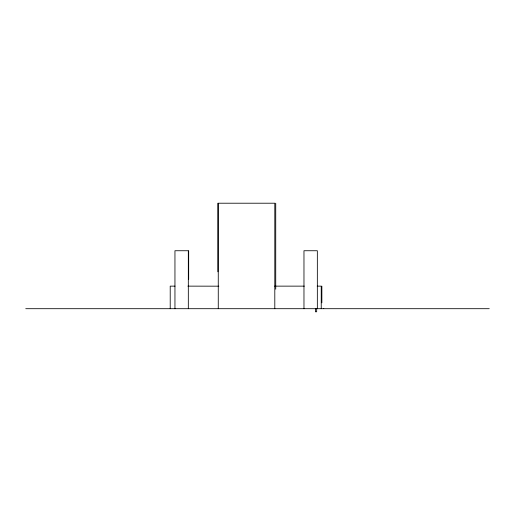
<?xml version="1.0" encoding="UTF-8"?>
<svg xmlns="http://www.w3.org/2000/svg" width="515" height="515" viewBox="0 0 515 515"><rect width="100%" height="100%" fill="white"/><g stroke="black" fill="none" stroke-linecap="round" stroke-linejoin="round"><path stroke-width="0.77" d="M323.748 308.672L323.768 308.588M175.036 286.134L170.214 286.134L170.214 308.697M187.885 286.134L218.849 286.179M274.637 286.134L304.359 286.134M317.214 286.134L321.231 286.134L321.231 308.697M25.75 308.697L489.25 308.697M321.862 286.134L321.862 302.82M317.343 308.697L317.343 250.741L303.972 250.741L303.972 308.697M316.674 308.697L316.674 311.787L315.386 311.787L315.386 308.697M275.731 203.213L275.731 289.185M274.804 308.697L274.804 203.213L218.263 203.213L218.263 308.697M217.871 203.213L217.871 271.811M188.683 250.741L188.683 279.259M188.323 308.697L188.323 250.741L174.952 250.741L174.952 308.697"/></g></svg>
